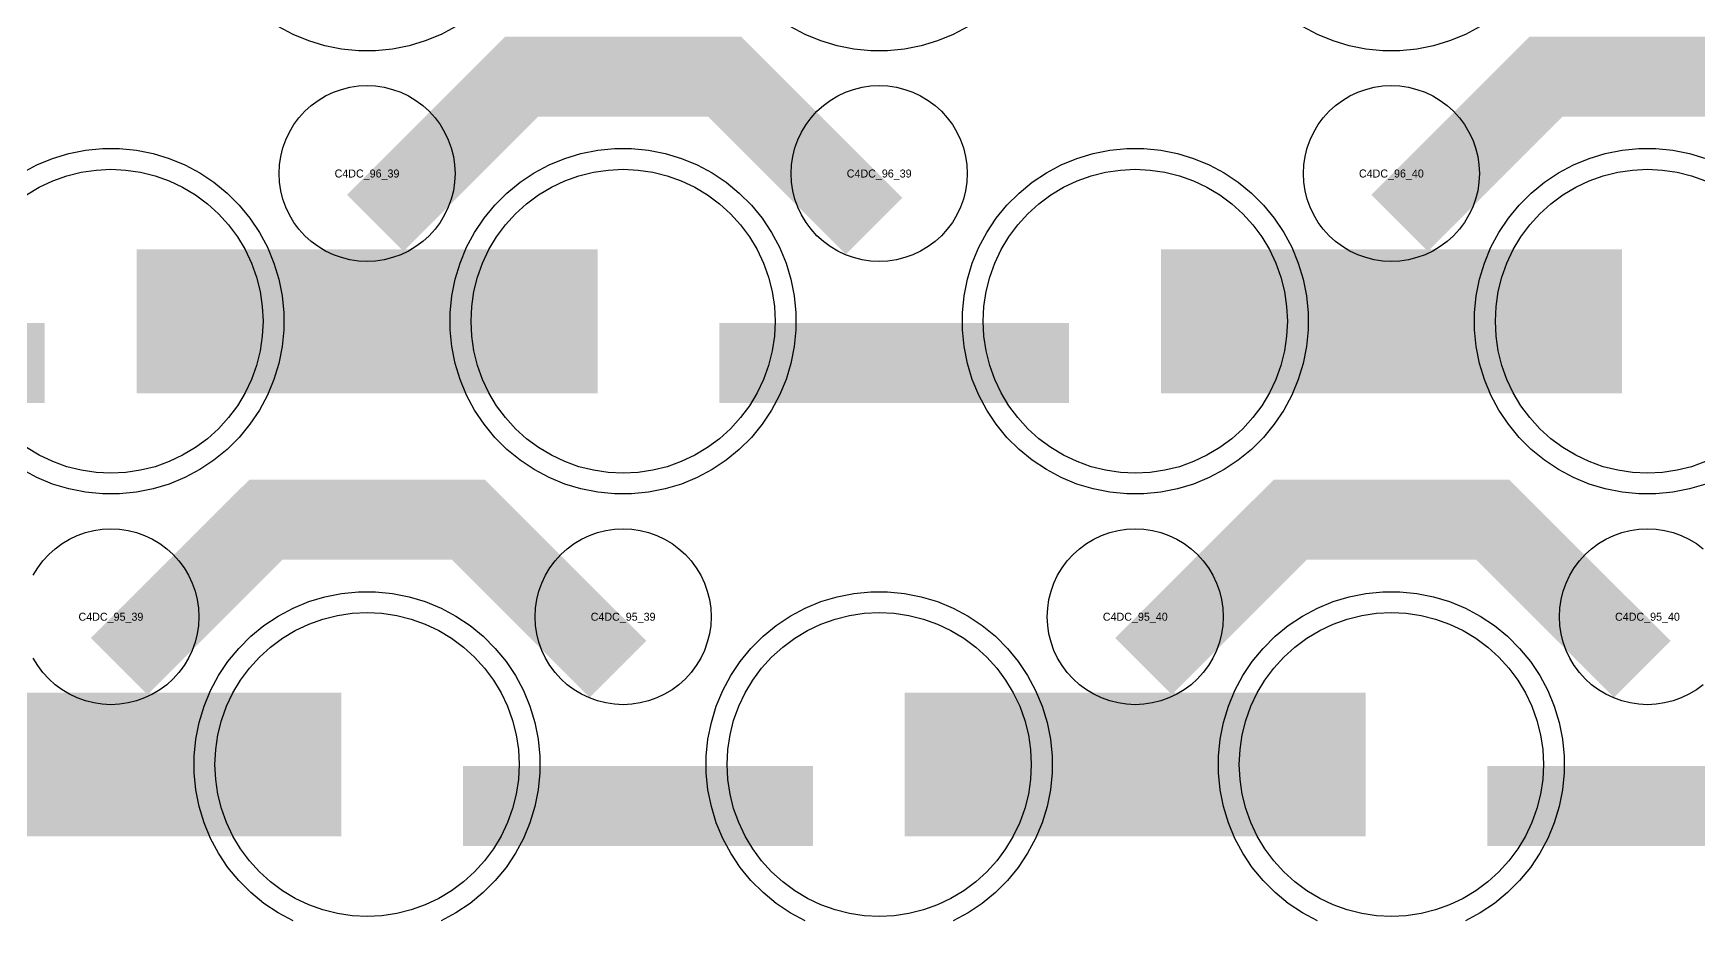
# Model space of a CAD drawing. Extents: x -11880 to 11880, y -14992 to 14992.
# Drawn here: x 456 to 976, y -1725 to -1447 of the extents above; entities that cross this region are included whole.
import ezdxf
from ezdxf.enums import TextEntityAlignment as Align

# ---------------------------------------------------------------- set-up
doc = ezdxf.new("R2010")
doc.units = 0
doc.header["$MEASUREMENT"] = 0
for name, color, linetype in [('GDS_775_DT_237', 138, 'CONTINUOUS'), ('RDL1_FS', 34, 'CONTINUOUS'), ('RDL_BS', 160, 'CONTINUOUS')]:
    doc.layers.add(name, color=color, linetype=linetype)

msp = doc.modelspace()

# ---------------------------------------------------------------- linework, layer by layer
at = {"layer": 'RDL1_FS'}
for points in [[(453.605, -1497.913), (457.605, -1495.515), (461.819, -1493.523), (466.209, -1491.951), (470.732, -1490.819), (475.343, -1490.135), (480, -1489.906), (484.657, -1490.135), (489.268, -1490.819), (493.791, -1491.951), (498.181, -1493.523), (502.395, -1495.515), (506.395, -1497.913), (510.14, -1500.691), (513.594, -1503.821), (516.724, -1507.275), (519.502, -1511.02), (521.9, -1515.02), (523.892, -1519.234), (525.464, -1523.624), (526.596, -1528.147), (527.28, -1532.758), (527.509, -1537.415), (527.28, -1542.072), (526.596, -1546.683), (525.464, -1551.206), (523.892, -1555.596), (521.9, -1559.81), (519.502, -1563.81), (516.724, -1567.555), (513.594, -1571.009), (510.14, -1574.139), (506.395, -1576.917), (502.395, -1579.315), (498.181, -1581.307), (493.791, -1582.879), (489.268, -1584.011), (484.657, -1584.695), (480, -1584.924), (475.343, -1584.695), (470.732, -1584.011), (466.209, -1582.879), (461.819, -1581.307), (457.605, -1579.315), (453.605, -1576.917)], [(978.181, -1581.307), (973.791, -1582.879), (969.268, -1584.011), (964.657, -1584.695), (960, -1584.924), (955.343, -1584.695), (950.732, -1584.011), (946.209, -1582.879), (941.819, -1581.307), (937.605, -1579.315), (933.605, -1576.917), (929.86, -1574.139), (926.406, -1571.009), (923.276, -1567.555), (920.498, -1563.81), (918.1, -1559.81), (916.108, -1555.596), (914.536, -1551.206), (913.404, -1546.683), (912.72, -1542.072), (912.491, -1537.415), (912.72, -1532.758), (913.404, -1528.147), (914.536, -1523.624), (916.108, -1519.234), (918.1, -1515.02), (920.498, -1511.02), (923.276, -1507.275), (926.406, -1503.821), (929.86, -1500.691), (933.605, -1497.913), (937.605, -1495.515), (941.819, -1493.523), (946.209, -1491.951), (950.732, -1490.819), (955.343, -1490.135), (960, -1489.906), (964.657, -1490.135), (969.268, -1490.819), (973.791, -1491.951), (978.181, -1493.523)]]:
    msp.add_lwpolyline(points, dxfattribs=at)
for points in [[(640, -1584.924), (635.343, -1584.695), (630.732, -1584.011), (626.209, -1582.879), (621.819, -1581.307), (617.605, -1579.315), (613.605, -1576.917), (609.86, -1574.139), (606.406, -1571.009), (603.276, -1567.555), (600.498, -1563.81), (598.1, -1559.81), (596.108, -1555.596), (594.536, -1551.206), (593.404, -1546.683), (592.72, -1542.072), (592.491, -1537.415), (592.72, -1532.758), (593.404, -1528.147), (594.536, -1523.624), (596.108, -1519.234), (598.1, -1515.02), (600.498, -1511.02), (603.276, -1507.275), (606.406, -1503.821), (609.86, -1500.691), (613.605, -1497.913), (617.605, -1495.515), (621.819, -1493.523), (626.209, -1491.951), (630.732, -1490.819), (635.343, -1490.135), (640, -1489.906), (644.657, -1490.135), (649.268, -1490.819), (653.791, -1491.951), (658.181, -1493.523), (662.395, -1495.515), (666.395, -1497.913), (670.14, -1500.691), (673.594, -1503.821), (676.724, -1507.275), (679.502, -1511.02), (681.9, -1515.02), (683.892, -1519.234), (685.464, -1523.624), (686.596, -1528.147), (687.28, -1532.758), (687.509, -1537.415), (687.28, -1542.072), (686.596, -1546.683), (685.464, -1551.206), (683.892, -1555.596), (681.9, -1559.81), (679.502, -1563.81), (676.724, -1567.555), (673.594, -1571.009), (670.14, -1574.139), (666.395, -1576.917), (662.395, -1579.315), (658.181, -1581.307), (653.791, -1582.879), (649.268, -1584.011), (644.657, -1584.695)], [(800, -1584.924), (795.343, -1584.695), (790.732, -1584.011), (786.209, -1582.879), (781.819, -1581.307), (777.605, -1579.315), (773.605, -1576.917), (769.86, -1574.139), (766.406, -1571.009), (763.276, -1567.555), (760.498, -1563.81), (758.1, -1559.81), (756.108, -1555.596), (754.536, -1551.206), (753.404, -1546.683), (752.72, -1542.072), (752.491, -1537.415), (752.72, -1532.758), (753.404, -1528.147), (754.536, -1523.624), (756.108, -1519.234), (758.1, -1515.02), (760.498, -1511.02), (763.276, -1507.275), (766.406, -1503.821), (769.86, -1500.691), (773.605, -1497.913), (777.605, -1495.515), (781.819, -1493.523), (786.209, -1491.951), (790.732, -1490.819), (795.343, -1490.135), (800, -1489.906), (804.657, -1490.135), (809.268, -1490.819), (813.791, -1491.951), (818.181, -1493.523), (822.395, -1495.515), (826.395, -1497.913), (830.14, -1500.691), (833.594, -1503.821), (836.724, -1507.275), (839.502, -1511.02), (841.9, -1515.02), (843.892, -1519.234), (845.464, -1523.624), (846.596, -1528.147), (847.28, -1532.758), (847.509, -1537.415), (847.28, -1542.072), (846.596, -1546.683), (845.464, -1551.206), (843.892, -1555.596), (841.9, -1559.81), (839.502, -1563.81), (836.724, -1567.555), (833.594, -1571.009), (830.14, -1574.139), (826.395, -1576.917), (822.395, -1579.315), (818.181, -1581.307), (813.791, -1582.879), (809.268, -1584.011), (804.657, -1584.695)], [(560, -1723.489), (555.343, -1723.26), (550.732, -1722.576), (546.209, -1721.444), (541.819, -1719.872), (537.605, -1717.88), (533.605, -1715.482), (529.86, -1712.704), (526.406, -1709.574), (523.276, -1706.12), (520.498, -1702.375), (518.1, -1698.375), (516.108, -1694.161), (514.536, -1689.771), (513.404, -1685.248), (512.72, -1680.637), (512.491, -1675.98), (512.72, -1671.323), (513.404, -1666.712), (514.536, -1662.189), (516.108, -1657.799), (518.1, -1653.585), (520.498, -1649.585), (523.276, -1645.84), (526.406, -1642.386), (529.86, -1639.256), (533.605, -1636.478), (537.605, -1634.08), (541.819, -1632.088), (546.209, -1630.516), (550.732, -1629.384), (555.343, -1628.7), (560, -1628.471), (564.657, -1628.7), (569.268, -1629.384), (573.791, -1630.516), (578.181, -1632.088), (582.395, -1634.08), (586.395, -1636.478), (590.14, -1639.256), (593.594, -1642.386), (596.724, -1645.84), (599.502, -1649.585), (601.9, -1653.585), (603.892, -1657.799), (605.464, -1662.189), (606.596, -1666.712), (607.28, -1671.323), (607.509, -1675.98), (607.28, -1680.637), (606.596, -1685.248), (605.464, -1689.771), (603.892, -1694.161), (601.9, -1698.375), (599.502, -1702.375), (596.724, -1706.12), (593.594, -1709.574), (590.14, -1712.704), (586.395, -1715.482), (582.395, -1717.88), (578.181, -1719.872), (573.791, -1721.444), (569.268, -1722.576), (564.657, -1723.26)], [(720, -1723.489), (715.343, -1723.26), (710.732, -1722.576), (706.209, -1721.444), (701.819, -1719.872), (697.605, -1717.88), (693.605, -1715.482), (689.86, -1712.704), (686.406, -1709.574), (683.276, -1706.12), (680.498, -1702.375), (678.1, -1698.375), (676.108, -1694.161), (674.536, -1689.771), (673.404, -1685.248), (672.72, -1680.637), (672.491, -1675.98), (672.72, -1671.323), (673.404, -1666.712), (674.536, -1662.189), (676.108, -1657.799), (678.1, -1653.585), (680.498, -1649.585), (683.276, -1645.84), (686.406, -1642.386), (689.86, -1639.256), (693.605, -1636.478), (697.605, -1634.08), (701.819, -1632.088), (706.209, -1630.516), (710.732, -1629.384), (715.343, -1628.7), (720, -1628.471), (724.657, -1628.7), (729.268, -1629.384), (733.791, -1630.516), (738.181, -1632.088), (742.395, -1634.08), (746.395, -1636.478), (750.14, -1639.256), (753.594, -1642.386), (756.724, -1645.84), (759.502, -1649.585), (761.9, -1653.585), (763.892, -1657.799), (765.464, -1662.189), (766.596, -1666.712), (767.28, -1671.323), (767.509, -1675.98), (767.28, -1680.637), (766.596, -1685.248), (765.464, -1689.771), (763.892, -1694.161), (761.9, -1698.375), (759.502, -1702.375), (756.724, -1706.12), (753.594, -1709.574), (750.14, -1712.704), (746.395, -1715.482), (742.395, -1717.88), (738.181, -1719.872), (733.791, -1721.444), (729.268, -1722.576), (724.657, -1723.26)], [(880, -1723.489), (875.343, -1723.26), (870.732, -1722.576), (866.209, -1721.444), (861.819, -1719.872), (857.605, -1717.88), (853.605, -1715.482), (849.86, -1712.704), (846.406, -1709.574), (843.276, -1706.12), (840.498, -1702.375), (838.1, -1698.375), (836.108, -1694.161), (834.536, -1689.771), (833.404, -1685.248), (832.72, -1680.637), (832.491, -1675.98), (832.72, -1671.323), (833.404, -1666.712), (834.536, -1662.189), (836.108, -1657.799), (838.1, -1653.585), (840.498, -1649.585), (843.276, -1645.84), (846.406, -1642.386), (849.86, -1639.256), (853.605, -1636.478), (857.605, -1634.08), (861.819, -1632.088), (866.209, -1630.516), (870.732, -1629.384), (875.343, -1628.7), (880, -1628.471), (884.657, -1628.7), (889.268, -1629.384), (893.791, -1630.516), (898.181, -1632.088), (902.395, -1634.08), (906.395, -1636.478), (910.14, -1639.256), (913.594, -1642.386), (916.724, -1645.84), (919.502, -1649.585), (921.9, -1653.585), (923.892, -1657.799), (925.464, -1662.189), (926.596, -1666.712), (927.28, -1671.323), (927.509, -1675.98), (927.28, -1680.637), (926.596, -1685.248), (925.464, -1689.771), (923.892, -1694.161), (921.9, -1698.375), (919.502, -1702.375), (916.724, -1706.12), (913.594, -1709.574), (910.14, -1712.704), (906.395, -1715.482), (902.395, -1717.88), (898.181, -1719.872), (893.791, -1721.444), (889.268, -1722.576), (884.657, -1723.26)]]:
    msp.add_lwpolyline(points, close=True, dxfattribs=at)
for points in [[(488.002, -1537.415, 45, 45, 0), (560.002, -1537.415, 45, 45, 0)], [(560.002, -1537.415, 45, 45, 0), (632.002, -1537.415, 45, 45, 0)], [(808.002, -1537.415, 45, 45, 0), (880.002, -1537.415, 45, 45, 0)], [(880.002, -1537.415, 45, 45, 0), (952.002, -1537.415, 45, 45, 0)], [(408.002, -1675.98, 45, 45, 0), (480.002, -1675.98, 45, 45, 0)], [(480.002, -1675.98, 45, 45, 0), (552.002, -1675.98, 45, 45, 0)], [(728.002, -1675.98, 45, 45, 0), (800.002, -1675.98, 45, 45, 0)], [(800.002, -1675.98, 45, 45, 0), (872.002, -1675.98, 45, 45, 0)]]:
    msp.add_lwpolyline(points, format="xyseb", dxfattribs=at)
at = {"layer": 'RDL_BS'}
for points in [[(587.777, -1445.233), (583.115, -1447.725), (578.205, -1449.756), (573.165, -1451.287), (567.938, -1452.333), (562.644, -1452.85), (557.356, -1452.85), (552.062, -1452.333), (546.835, -1451.287), (541.795, -1449.756), (536.885, -1447.725), (532.223, -1445.233)], [(747.777, -1445.233), (743.115, -1447.725), (738.205, -1449.756), (733.165, -1451.287), (727.938, -1452.333), (722.644, -1452.85), (717.356, -1452.85), (712.062, -1452.333), (706.835, -1451.287), (701.795, -1449.756), (696.885, -1447.725), (692.223, -1445.233)], [(907.777, -1445.233), (903.115, -1447.725), (898.205, -1449.756), (893.165, -1451.287), (887.938, -1452.333), (882.644, -1452.85), (877.356, -1452.85), (872.062, -1452.333), (866.835, -1451.287), (861.795, -1449.756), (856.885, -1447.725), (852.223, -1445.233)], [(452.223, -1491.032), (456.885, -1488.54), (461.795, -1486.509), (466.835, -1484.978), (472.062, -1483.932), (477.356, -1483.415), (482.644, -1483.415), (487.938, -1483.932), (493.165, -1484.978), (498.205, -1486.509), (503.115, -1488.54), (507.777, -1491.032), (512.191, -1493.979), (516.292, -1497.341), (520.074, -1501.123), (523.436, -1505.224), (526.383, -1509.638), (528.875, -1514.3), (530.906, -1519.21), (532.437, -1524.25), (533.483, -1529.477), (534, -1534.771), (534, -1540.059), (533.483, -1545.353), (532.437, -1550.58), (530.906, -1555.62), (528.875, -1560.53), (526.383, -1565.192), (523.436, -1569.606), (520.074, -1573.707), (516.292, -1577.489), (512.191, -1580.851), (507.777, -1583.798), (503.115, -1586.29), (498.205, -1588.321), (493.165, -1589.852), (487.938, -1590.898), (482.644, -1591.415), (477.356, -1591.415), (472.062, -1590.898), (466.835, -1589.852), (461.795, -1588.321), (456.885, -1586.29), (452.223, -1583.798)], [(978.205, -1588.321), (973.165, -1589.852), (967.938, -1590.898), (962.644, -1591.415), (957.356, -1591.415), (952.062, -1590.898), (946.835, -1589.852), (941.795, -1588.321), (936.885, -1586.29), (932.223, -1583.798), (927.809, -1580.851), (923.708, -1577.489), (919.926, -1573.707), (916.564, -1569.606), (913.617, -1565.192), (911.125, -1560.53), (909.094, -1555.62), (907.563, -1550.58), (906.517, -1545.353), (906, -1540.059), (906, -1534.771), (906.517, -1529.477), (907.563, -1524.25), (909.094, -1519.21), (911.125, -1514.3), (913.617, -1509.638), (916.564, -1505.224), (919.926, -1501.123), (923.708, -1497.341), (927.809, -1493.979), (932.223, -1491.032), (936.885, -1488.54), (941.795, -1486.509), (946.835, -1484.978), (952.062, -1483.932), (957.356, -1483.415), (962.644, -1483.415), (967.938, -1483.932), (973.165, -1484.978), (978.205, -1486.509)], [(455.75, -1616.836), (457.143, -1614.512), (458.746, -1612.349), (460.558, -1610.35), (462.557, -1608.538), (464.72, -1606.935), (467.044, -1605.542), (469.481, -1604.39), (472.016, -1603.483), (474.635, -1602.826), (477.307, -1602.43), (480, -1602.298), (482.693, -1602.43), (485.365, -1602.826), (487.984, -1603.483), (490.519, -1604.39), (492.956, -1605.542), (495.28, -1606.935), (497.443, -1608.538), (499.442, -1610.35), (501.254, -1612.349), (502.857, -1614.512), (504.25, -1616.836), (505.402, -1619.273), (506.309, -1621.808), (506.966, -1624.427), (507.362, -1627.099), (507.494, -1629.792), (507.362, -1632.485), (506.966, -1635.157), (506.309, -1637.776), (505.402, -1640.311), (504.25, -1642.748), (502.857, -1645.072), (501.254, -1647.235), (499.442, -1649.234), (497.443, -1651.046), (495.28, -1652.649), (492.956, -1654.042), (490.519, -1655.194), (487.984, -1656.101), (485.365, -1656.758), (482.693, -1657.154), (480, -1657.286), (477.307, -1657.154), (474.635, -1656.758), (472.016, -1656.101), (469.481, -1655.194), (467.044, -1654.042), (464.72, -1652.649), (462.557, -1651.046), (460.558, -1649.234), (458.746, -1647.235), (457.143, -1645.072), (455.75, -1642.748)], [(977.443, -1651.046), (975.28, -1652.649), (972.956, -1654.042), (970.519, -1655.194), (967.984, -1656.101), (965.365, -1656.758), (962.693, -1657.154), (960, -1657.286), (957.307, -1657.154), (954.635, -1656.758), (952.016, -1656.101), (949.481, -1655.194), (947.044, -1654.042), (944.72, -1652.649), (942.557, -1651.046), (940.558, -1649.234), (938.746, -1647.235), (937.143, -1645.072), (935.75, -1642.748), (934.598, -1640.311), (933.691, -1637.776), (933.034, -1635.157), (932.638, -1632.485), (932.506, -1629.792), (932.638, -1627.099), (933.034, -1624.427), (933.691, -1621.808), (934.598, -1619.273), (935.75, -1616.836), (937.143, -1614.512), (938.746, -1612.349), (940.558, -1610.35), (942.557, -1608.538), (944.72, -1606.935), (947.044, -1605.542), (949.481, -1604.39), (952.016, -1603.483), (954.635, -1602.826), (957.307, -1602.43), (960, -1602.298), (962.693, -1602.43), (965.365, -1602.826), (967.984, -1603.483), (970.519, -1604.39), (972.956, -1605.542), (975.28, -1606.935), (977.443, -1608.538)], [(536.885, -1724.855), (532.223, -1722.363), (527.809, -1719.416), (523.708, -1716.054), (519.926, -1712.272), (516.564, -1708.171), (513.617, -1703.757), (511.125, -1699.095), (509.094, -1694.185), (507.563, -1689.145), (506.517, -1683.918), (506, -1678.624), (506, -1673.336), (506.517, -1668.042), (507.563, -1662.815), (509.094, -1657.775), (511.125, -1652.865), (513.617, -1648.203), (516.564, -1643.789), (519.926, -1639.688), (523.708, -1635.906), (527.809, -1632.544), (532.223, -1629.597), (536.885, -1627.105), (541.795, -1625.074), (546.835, -1623.543), (552.062, -1622.497), (557.356, -1621.98), (562.644, -1621.98), (567.938, -1622.497), (573.165, -1623.543), (578.205, -1625.074), (583.115, -1627.105), (587.777, -1629.597), (592.191, -1632.544), (596.292, -1635.906), (600.074, -1639.688), (603.436, -1643.789), (606.383, -1648.203), (608.875, -1652.865), (610.906, -1657.775), (612.437, -1662.815), (613.483, -1668.042), (614, -1673.336), (614, -1678.624), (613.483, -1683.918), (612.437, -1689.145), (610.906, -1694.185), (608.875, -1699.095), (606.383, -1703.757), (603.436, -1708.171), (600.074, -1712.272), (596.292, -1716.054), (592.191, -1719.416), (587.777, -1722.363), (583.115, -1724.855)], [(696.885, -1724.855), (692.223, -1722.363), (687.809, -1719.416), (683.708, -1716.054), (679.926, -1712.272), (676.564, -1708.171), (673.617, -1703.757), (671.125, -1699.095), (669.094, -1694.185), (667.563, -1689.145), (666.517, -1683.918), (666, -1678.624), (666, -1673.336), (666.517, -1668.042), (667.563, -1662.815), (669.094, -1657.775), (671.125, -1652.865), (673.617, -1648.203), (676.564, -1643.789), (679.926, -1639.688), (683.708, -1635.906), (687.809, -1632.544), (692.223, -1629.597), (696.885, -1627.105), (701.795, -1625.074), (706.835, -1623.543), (712.062, -1622.497), (717.356, -1621.98), (722.644, -1621.98), (727.938, -1622.497), (733.165, -1623.543), (738.205, -1625.074), (743.115, -1627.105), (747.777, -1629.597), (752.191, -1632.544), (756.292, -1635.906), (760.074, -1639.688), (763.436, -1643.789), (766.383, -1648.203), (768.875, -1652.865), (770.906, -1657.775), (772.437, -1662.815), (773.483, -1668.042), (774, -1673.336), (774, -1678.624), (773.483, -1683.918), (772.437, -1689.145), (770.906, -1694.185), (768.875, -1699.095), (766.383, -1703.757), (763.436, -1708.171), (760.074, -1712.272), (756.292, -1716.054), (752.191, -1719.416), (747.777, -1722.363), (743.115, -1724.855)], [(856.885, -1724.855), (852.223, -1722.363), (847.809, -1719.416), (843.708, -1716.054), (839.926, -1712.272), (836.564, -1708.171), (833.617, -1703.757), (831.125, -1699.095), (829.094, -1694.185), (827.563, -1689.145), (826.517, -1683.918), (826, -1678.624), (826, -1673.336), (826.517, -1668.042), (827.563, -1662.815), (829.094, -1657.775), (831.125, -1652.865), (833.617, -1648.203), (836.564, -1643.789), (839.926, -1639.688), (843.708, -1635.906), (847.809, -1632.544), (852.223, -1629.597), (856.885, -1627.105), (861.795, -1625.074), (866.835, -1623.543), (872.062, -1622.497), (877.356, -1621.98), (882.644, -1621.98), (887.938, -1622.497), (893.165, -1623.543), (898.205, -1625.074), (903.115, -1627.105), (907.777, -1629.597), (912.191, -1632.544), (916.292, -1635.906), (920.074, -1639.688), (923.436, -1643.789), (926.383, -1648.203), (928.875, -1652.865), (930.906, -1657.775), (932.437, -1662.815), (933.483, -1668.042), (934, -1673.336), (934, -1678.624), (933.483, -1683.918), (932.437, -1689.145), (930.906, -1694.185), (928.875, -1699.095), (926.383, -1703.757), (923.436, -1708.171), (920.074, -1712.272), (916.292, -1716.054), (912.191, -1719.416), (907.777, -1722.363), (903.115, -1724.855)]]:
    msp.add_lwpolyline(points, dxfattribs=at)
for points in [[(562.562, -1506.729, 25, 25, 0), (608.377, -1460.914, 25, 25, 0), (641.93, -1460.914, 25, 25, 0)], [(718.401, -1507.628, 25, 25, 0), (671.687, -1460.914, 25, 25, 0), (641.929, -1460.914, 25, 25, 0)], [(882.562, -1506.729, 25, 25, 0), (928.377, -1460.914, 25, 25, 0), (961.93, -1460.914, 25, 25, 0)], [(1038.401, -1507.628, 25, 25, 0), (991.687, -1460.914, 25, 25, 0), (961.929, -1460.914, 25, 25, 0)], [(350.016, -1550.428, 25, 25, 0), (459.281, -1550.428, 25, 25, 0)], [(670.016, -1550.428, 25, 25, 0), (779.281, -1550.428, 25, 25, 0)], [(482.562, -1645.294, 25, 25, 0), (528.377, -1599.479, 25, 25, 0), (561.93, -1599.479, 25, 25, 0)], [(638.401, -1646.193, 25, 25, 0), (591.687, -1599.479, 25, 25, 0), (561.929, -1599.479, 25, 25, 0)], [(802.562, -1645.294, 25, 25, 0), (848.377, -1599.479, 25, 25, 0), (881.93, -1599.479, 25, 25, 0)], [(958.401, -1646.193, 25, 25, 0), (911.687, -1599.479, 25, 25, 0), (881.929, -1599.479, 25, 25, 0)], [(590.016, -1688.993, 25, 25, 0), (699.281, -1688.993, 25, 25, 0)], [(910.016, -1688.993, 25, 25, 0), (1019.281, -1688.993, 25, 25, 0)]]:
    msp.add_lwpolyline(points, format="xyseb", dxfattribs=at)
for points in [[(560, -1518.721), (557.307, -1518.589), (554.635, -1518.193), (552.016, -1517.536), (549.481, -1516.629), (547.044, -1515.477), (544.72, -1514.084), (542.557, -1512.481), (540.558, -1510.669), (538.746, -1508.67), (537.143, -1506.507), (535.75, -1504.183), (534.598, -1501.746), (533.691, -1499.211), (533.034, -1496.592), (532.638, -1493.92), (532.506, -1491.227), (532.638, -1488.534), (533.034, -1485.862), (533.691, -1483.243), (534.598, -1480.708), (535.75, -1478.271), (537.143, -1475.947), (538.746, -1473.784), (540.558, -1471.785), (542.557, -1469.973), (544.72, -1468.37), (547.044, -1466.977), (549.481, -1465.825), (552.016, -1464.918), (554.635, -1464.261), (557.307, -1463.865), (560, -1463.733), (562.693, -1463.865), (565.365, -1464.261), (567.984, -1464.918), (570.519, -1465.825), (572.956, -1466.977), (575.28, -1468.37), (577.443, -1469.973), (579.442, -1471.785), (581.254, -1473.784), (582.857, -1475.947), (584.25, -1478.271), (585.402, -1480.708), (586.309, -1483.243), (586.966, -1485.862), (587.362, -1488.534), (587.494, -1491.227), (587.362, -1493.92), (586.966, -1496.592), (586.309, -1499.211), (585.402, -1501.746), (584.25, -1504.183), (582.857, -1506.507), (581.254, -1508.67), (579.442, -1510.669), (577.443, -1512.481), (575.28, -1514.084), (572.956, -1515.477), (570.519, -1516.629), (567.984, -1517.536), (565.365, -1518.193), (562.693, -1518.589)], [(720, -1518.721), (717.307, -1518.589), (714.635, -1518.193), (712.016, -1517.536), (709.481, -1516.629), (707.044, -1515.477), (704.72, -1514.084), (702.557, -1512.481), (700.558, -1510.669), (698.746, -1508.67), (697.143, -1506.507), (695.75, -1504.183), (694.598, -1501.746), (693.691, -1499.211), (693.034, -1496.592), (692.638, -1493.92), (692.506, -1491.227), (692.638, -1488.534), (693.034, -1485.862), (693.691, -1483.243), (694.598, -1480.708), (695.75, -1478.271), (697.143, -1475.947), (698.746, -1473.784), (700.558, -1471.785), (702.557, -1469.973), (704.72, -1468.37), (707.044, -1466.977), (709.481, -1465.825), (712.016, -1464.918), (714.635, -1464.261), (717.307, -1463.865), (720, -1463.733), (722.693, -1463.865), (725.365, -1464.261), (727.984, -1464.918), (730.519, -1465.825), (732.956, -1466.977), (735.28, -1468.37), (737.443, -1469.973), (739.442, -1471.785), (741.254, -1473.784), (742.857, -1475.947), (744.25, -1478.271), (745.402, -1480.708), (746.309, -1483.243), (746.966, -1485.862), (747.362, -1488.534), (747.494, -1491.227), (747.362, -1493.92), (746.966, -1496.592), (746.309, -1499.211), (745.402, -1501.746), (744.25, -1504.183), (742.857, -1506.507), (741.254, -1508.67), (739.442, -1510.669), (737.443, -1512.481), (735.28, -1514.084), (732.956, -1515.477), (730.519, -1516.629), (727.984, -1517.536), (725.365, -1518.193), (722.693, -1518.589)], [(880, -1518.721), (877.307, -1518.589), (874.635, -1518.193), (872.016, -1517.536), (869.481, -1516.629), (867.044, -1515.477), (864.72, -1514.084), (862.557, -1512.481), (860.558, -1510.669), (858.746, -1508.67), (857.143, -1506.507), (855.75, -1504.183), (854.598, -1501.746), (853.691, -1499.211), (853.034, -1496.592), (852.638, -1493.92), (852.506, -1491.227), (852.638, -1488.534), (853.034, -1485.862), (853.691, -1483.243), (854.598, -1480.708), (855.75, -1478.271), (857.143, -1475.947), (858.746, -1473.784), (860.558, -1471.785), (862.557, -1469.973), (864.72, -1468.37), (867.044, -1466.977), (869.481, -1465.825), (872.016, -1464.918), (874.635, -1464.261), (877.307, -1463.865), (880, -1463.733), (882.693, -1463.865), (885.365, -1464.261), (887.984, -1464.918), (890.519, -1465.825), (892.956, -1466.977), (895.28, -1468.37), (897.443, -1469.973), (899.442, -1471.785), (901.254, -1473.784), (902.857, -1475.947), (904.25, -1478.271), (905.402, -1480.708), (906.309, -1483.243), (906.966, -1485.862), (907.362, -1488.534), (907.494, -1491.227), (907.362, -1493.92), (906.966, -1496.592), (906.309, -1499.211), (905.402, -1501.746), (904.25, -1504.183), (902.857, -1506.507), (901.254, -1508.67), (899.442, -1510.669), (897.443, -1512.481), (895.28, -1514.084), (892.956, -1515.477), (890.519, -1516.629), (887.984, -1517.536), (885.365, -1518.193), (882.693, -1518.589)], [(637.356, -1591.415), (632.062, -1590.898), (626.835, -1589.852), (621.795, -1588.321), (616.885, -1586.29), (612.223, -1583.798), (607.809, -1580.851), (603.708, -1577.489), (599.926, -1573.707), (596.564, -1569.606), (593.617, -1565.192), (591.125, -1560.53), (589.094, -1555.62), (587.563, -1550.58), (586.517, -1545.353), (586, -1540.059), (586, -1534.771), (586.517, -1529.477), (587.563, -1524.25), (589.094, -1519.21), (591.125, -1514.3), (593.617, -1509.638), (596.564, -1505.224), (599.926, -1501.123), (603.708, -1497.341), (607.809, -1493.979), (612.223, -1491.032), (616.885, -1488.54), (621.795, -1486.509), (626.835, -1484.978), (632.062, -1483.932), (637.356, -1483.415), (642.644, -1483.415), (647.938, -1483.932), (653.165, -1484.978), (658.205, -1486.509), (663.115, -1488.54), (667.777, -1491.032), (672.191, -1493.979), (676.292, -1497.341), (680.074, -1501.123), (683.436, -1505.224), (686.383, -1509.638), (688.875, -1514.3), (690.906, -1519.21), (692.437, -1524.25), (693.483, -1529.477), (694, -1534.771), (694, -1540.059), (693.483, -1545.353), (692.437, -1550.58), (690.906, -1555.62), (688.875, -1560.53), (686.383, -1565.192), (683.436, -1569.606), (680.074, -1573.707), (676.292, -1577.489), (672.191, -1580.851), (667.777, -1583.798), (663.115, -1586.29), (658.205, -1588.321), (653.165, -1589.852), (647.938, -1590.898), (642.644, -1591.415)], [(797.356, -1591.415), (792.062, -1590.898), (786.835, -1589.852), (781.795, -1588.321), (776.885, -1586.29), (772.223, -1583.798), (767.809, -1580.851), (763.708, -1577.489), (759.926, -1573.707), (756.564, -1569.606), (753.617, -1565.192), (751.125, -1560.53), (749.094, -1555.62), (747.563, -1550.58), (746.517, -1545.353), (746, -1540.059), (746, -1534.771), (746.517, -1529.477), (747.563, -1524.25), (749.094, -1519.21), (751.125, -1514.3), (753.617, -1509.638), (756.564, -1505.224), (759.926, -1501.123), (763.708, -1497.341), (767.809, -1493.979), (772.223, -1491.032), (776.885, -1488.54), (781.795, -1486.509), (786.835, -1484.978), (792.062, -1483.932), (797.356, -1483.415), (802.644, -1483.415), (807.938, -1483.932), (813.165, -1484.978), (818.205, -1486.509), (823.115, -1488.54), (827.777, -1491.032), (832.191, -1493.979), (836.292, -1497.341), (840.074, -1501.123), (843.436, -1505.224), (846.383, -1509.638), (848.875, -1514.3), (850.906, -1519.21), (852.437, -1524.25), (853.483, -1529.477), (854, -1534.771), (854, -1540.059), (853.483, -1545.353), (852.437, -1550.58), (850.906, -1555.62), (848.875, -1560.53), (846.383, -1565.192), (843.436, -1569.606), (840.074, -1573.707), (836.292, -1577.489), (832.191, -1580.851), (827.777, -1583.798), (823.115, -1586.29), (818.205, -1588.321), (813.165, -1589.852), (807.938, -1590.898), (802.644, -1591.415)], [(640, -1657.286), (637.307, -1657.154), (634.635, -1656.758), (632.016, -1656.101), (629.481, -1655.194), (627.044, -1654.042), (624.72, -1652.649), (622.557, -1651.046), (620.558, -1649.234), (618.746, -1647.235), (617.143, -1645.072), (615.75, -1642.748), (614.598, -1640.311), (613.691, -1637.776), (613.034, -1635.157), (612.638, -1632.485), (612.506, -1629.792), (612.638, -1627.099), (613.034, -1624.427), (613.691, -1621.808), (614.598, -1619.273), (615.75, -1616.836), (617.143, -1614.512), (618.746, -1612.349), (620.558, -1610.35), (622.557, -1608.538), (624.72, -1606.935), (627.044, -1605.542), (629.481, -1604.39), (632.016, -1603.483), (634.635, -1602.826), (637.307, -1602.43), (640, -1602.298), (642.693, -1602.43), (645.365, -1602.826), (647.984, -1603.483), (650.519, -1604.39), (652.956, -1605.542), (655.28, -1606.935), (657.443, -1608.538), (659.442, -1610.35), (661.254, -1612.349), (662.857, -1614.512), (664.25, -1616.836), (665.402, -1619.273), (666.309, -1621.808), (666.966, -1624.427), (667.362, -1627.099), (667.494, -1629.792), (667.362, -1632.485), (666.966, -1635.157), (666.309, -1637.776), (665.402, -1640.311), (664.25, -1642.748), (662.857, -1645.072), (661.254, -1647.235), (659.442, -1649.234), (657.443, -1651.046), (655.28, -1652.649), (652.956, -1654.042), (650.519, -1655.194), (647.984, -1656.101), (645.365, -1656.758), (642.693, -1657.154)], [(800, -1657.286), (797.307, -1657.154), (794.635, -1656.758), (792.016, -1656.101), (789.481, -1655.194), (787.044, -1654.042), (784.72, -1652.649), (782.557, -1651.046), (780.558, -1649.234), (778.746, -1647.235), (777.143, -1645.072), (775.75, -1642.748), (774.598, -1640.311), (773.691, -1637.776), (773.034, -1635.157), (772.638, -1632.485), (772.506, -1629.792), (772.638, -1627.099), (773.034, -1624.427), (773.691, -1621.808), (774.598, -1619.273), (775.75, -1616.836), (777.143, -1614.512), (778.746, -1612.349), (780.558, -1610.35), (782.557, -1608.538), (784.72, -1606.935), (787.044, -1605.542), (789.481, -1604.39), (792.016, -1603.483), (794.635, -1602.826), (797.307, -1602.43), (800, -1602.298), (802.693, -1602.43), (805.365, -1602.826), (807.984, -1603.483), (810.519, -1604.39), (812.956, -1605.542), (815.28, -1606.935), (817.443, -1608.538), (819.442, -1610.35), (821.254, -1612.349), (822.857, -1614.512), (824.25, -1616.836), (825.402, -1619.273), (826.309, -1621.808), (826.966, -1624.427), (827.362, -1627.099), (827.494, -1629.792), (827.362, -1632.485), (826.966, -1635.157), (826.309, -1637.776), (825.402, -1640.311), (824.25, -1642.748), (822.857, -1645.072), (821.254, -1647.235), (819.442, -1649.234), (817.443, -1651.046), (815.28, -1652.649), (812.956, -1654.042), (810.519, -1655.194), (807.984, -1656.101), (805.365, -1656.758), (802.693, -1657.154)]]:
    msp.add_lwpolyline(points, close=True, dxfattribs=at)

# ---------------------------------------------------------------- texts
at = {"layer": 'GDS_775_DT_237'}
for s, p in [('C4DC_96_39', (560, -1491.227)), ('C4DC_96_39', (560, -1491.227)), ('C4DC_96_39', (720, -1491.227)), ('C4DC_96_39', (720, -1491.227)), ('C4DC_96_40', (880, -1491.227)), ('C4DC_96_40', (880, -1491.227)), ('C4DC_95_39', (480, -1629.792)), ('C4DC_95_39', (480, -1629.792)), ('C4DC_95_39', (640, -1629.792)), ('C4DC_95_39', (640, -1629.792)), ('C4DC_95_40', (800, -1629.792)), ('C4DC_95_40', (800, -1629.792)), ('C4DC_95_40', (960, -1629.792)), ('C4DC_95_40', (960, -1629.792))]:
    msp.add_text(s, height=2.5, dxfattribs=at).set_placement(p, align=Align.MIDDLE_CENTER)

doc.saveas('drawing.dxf')
